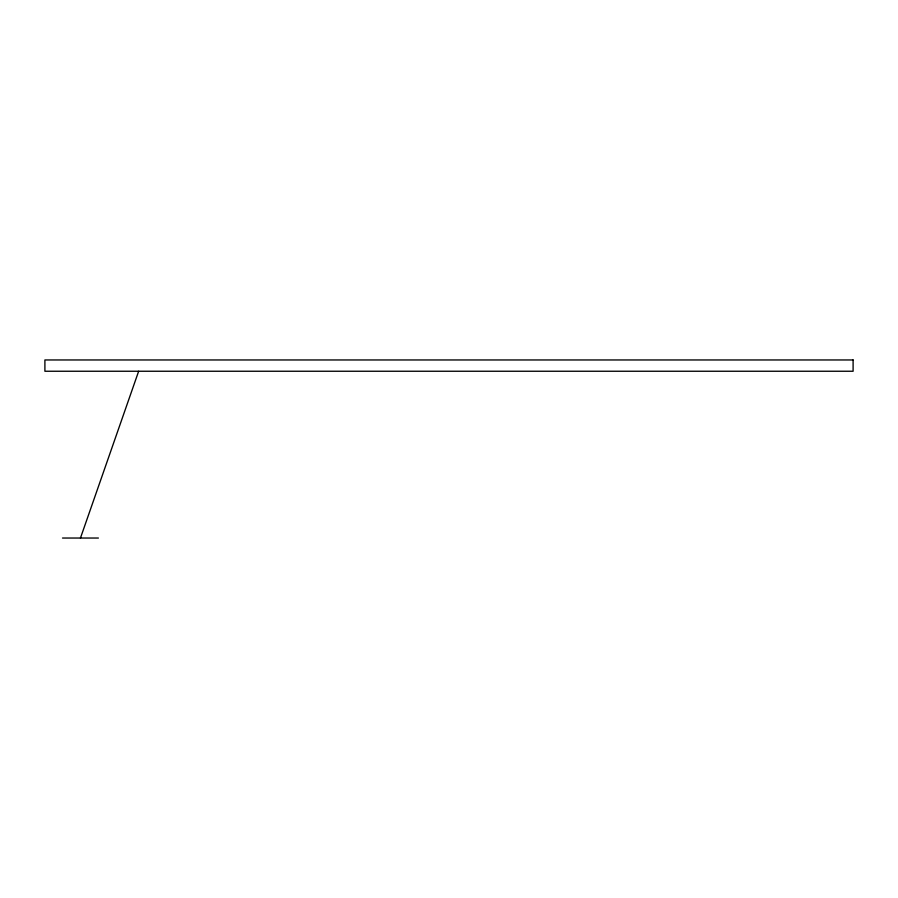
<?xml version="1.0" encoding="UTF-8"?>
<svg xmlns="http://www.w3.org/2000/svg" width="898" height="898" viewBox="0 0 898 898"><rect width="100%" height="100%" fill="white"/><g stroke="black" fill="none" stroke-linecap="round" stroke-linejoin="round"><path stroke-width="1.35" d="M80.461 538.037L138.651 371.244M62.512 538.037L98.398 538.037M853.1 359.963L44.9 359.963L44.9 371.244L853.1 371.244L853.1 359.963"/></g></svg>
